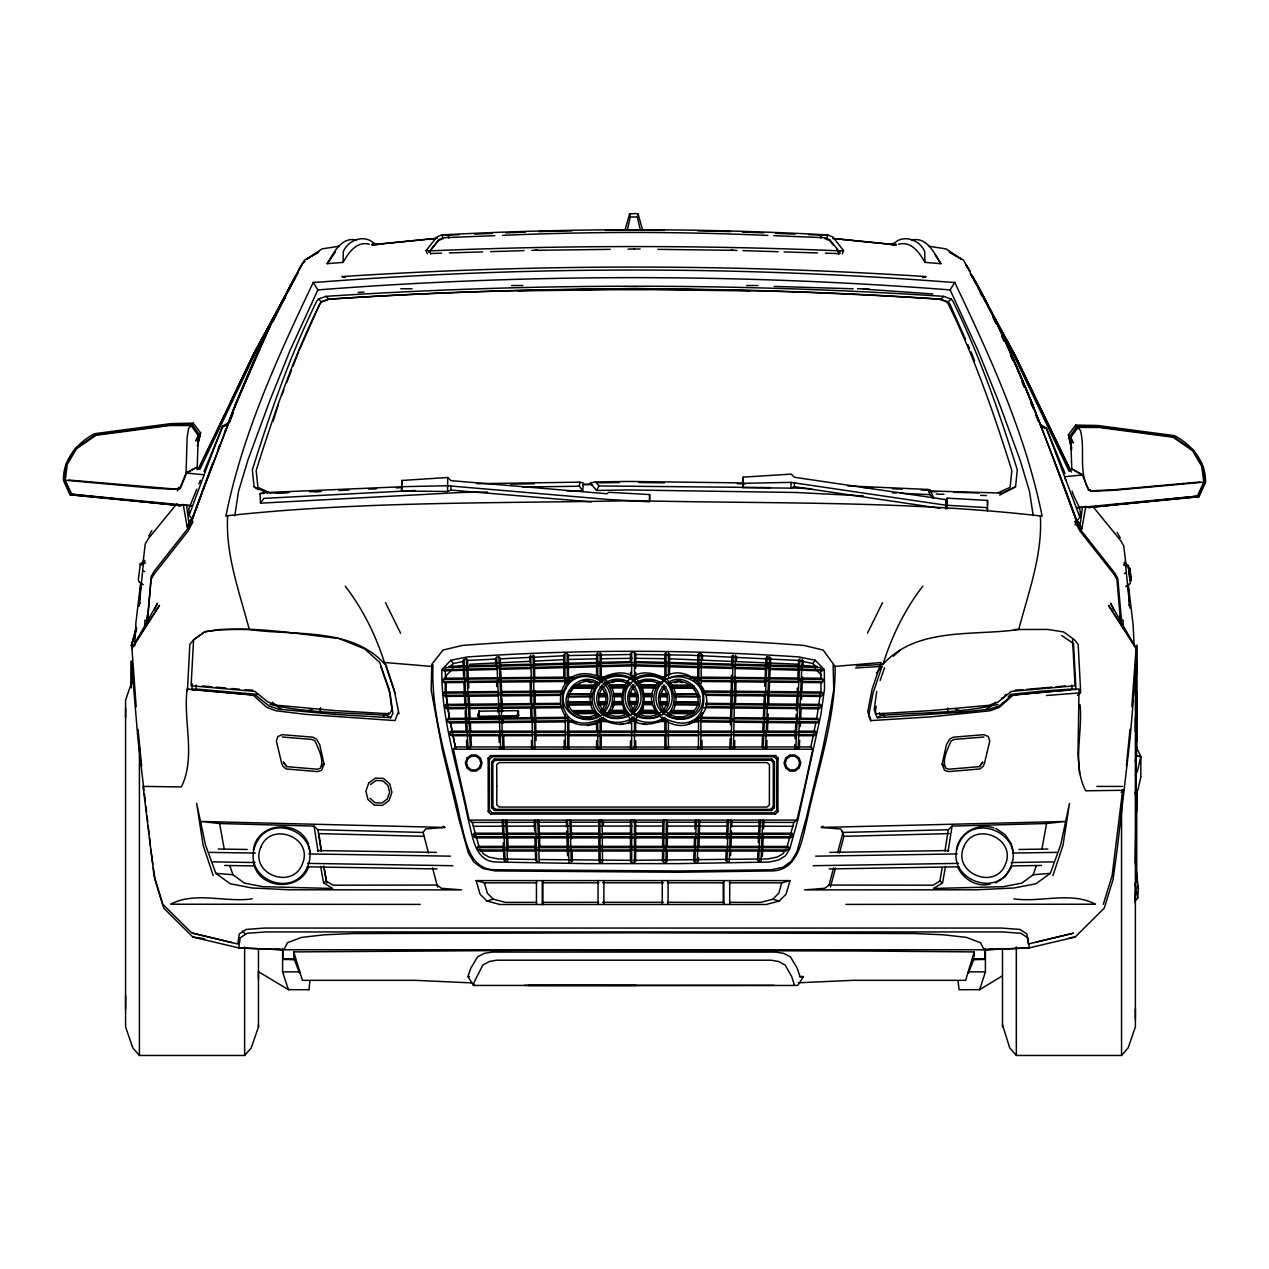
<?xml version="1.0" encoding="UTF-8"?>
<svg xmlns="http://www.w3.org/2000/svg" width="1269" height="1269" viewBox="0 0 1269 1269"><rect width="100%" height="100%" fill="white"/><g stroke="black" fill="none" stroke-linecap="round" stroke-linejoin="round"><path stroke-width="1.5" d="M125.583 1009.045L125.583 995.626M125.583 717.889L125.583 708.102M258.464 979.097L258.464 948.689M542.275 904.48L542.275 880.559M542.91 904.734L542.91 880.797M596.604 748.266L596.604 740.699M596.604 731.245L596.604 721.791M596.604 674.791L596.604 653.821M597.778 749.392L597.778 722.093M597.778 676.472L597.778 652.71M598.048 904.464L598.048 880.512M600.11 749.392L600.11 720.126M600.11 678.407L600.11 652.678M601.268 748.25L601.268 735.005M601.268 731.23L601.268 719.888M601.268 676.631L601.268 653.741M634.5 850.452L634.5 862.682L631.661 862.682L630.487 861.508L630.487 848.707M634.5 848.707L634.5 819.837M634.5 749.329L634.5 718.016M634.516 677.805L634.516 652.266L633.072 652.25L631.645 652.266L631.645 677.805M635.658 861.508L635.658 848.707M635.658 846.724L635.658 821.027M635.674 748.202L635.674 740.604M635.674 731.134L635.674 719.745M635.674 676.076L635.674 672.284M635.674 668.509L635.674 653.376M729.707 904.48L729.707 880.559M947.626 712.115L947.626 708.165M985.156 956.414L985.156 948.879M958.047 980.763L959.126 989.709L979.636 989.677L985.41 971.895L985.41 948.466M1135.39 700.123L1135.39 1026.891L1128.157 1047.877L1121.558 1055.459L1016.326 1055.459L1009.727 1047.877L1002.494 1024.86M1002.494 948.53L1002.494 1026.891M1135.39 1018.864L1135.39 1009.045M1135.39 731.277L1135.39 717.889M1136.723 811.494L1136.723 789.905M1136.723 741.366L1136.723 691.875M1136.691 673.379L1136.691 661.006L1136.723 661.942M488.248 811.652L488.153 758.085L490.58 755.563L775.565 755.563L778.008 758.085L777.913 811.652L775.454 814.048L490.691 814.048L488.248 811.652L489.406 810.13L489.453 786.352L489.326 759.576L488.153 758.085M491.737 807.687L491.658 761.797L494.402 759.052L771.742 759.052L774.502 761.797L774.407 807.687L771.647 810.51L494.513 810.51L491.737 807.687L492.911 806.814L492.832 762.574L495.227 760.21L770.918 760.21L773.329 762.574L773.249 806.814L770.854 809.336L495.307 809.336L492.911 806.814M1136.501 790.492L1135.232 861.619M1136.58 754.833L1135.152 665.194M1140.752 776.818L1140.91 756.673L1136.167 746.648M697.664 681.405L697.823 654.471M698.41 749.408L698.616 716.541M698.807 683.372L698.997 653.44L701.313 653.551L701.138 683.468M700.948 714.653L700.742 749.408L701.916 748.266L701.963 740.366M702.09 718.666L702.122 712.75M702.439 660.451L702.471 654.693M778.008 758.085L776.834 759.576L776.707 786.352L776.739 810.13L777.913 811.652M835.097 666.384C835.668 718.698 817.839 769.093 807.036 819.806C802.056 839.888 798.28 871.248 771.029 870.931L678.376 872.263L495.116 870.931L482.95 868.535L473.908 862.27L468.34 852.958L459.108 819.806L442.278 749.408L431.19 690.13L431.809 664.322L443.024 650.061L462.233 645.445C575.967 636.546 690.177 636.546 803.927 645.445L823.137 650.061L835.097 666.384L881.083 662.513L872.073 689.337L867.742 711.798L871.137 720.586L930.923 716.858L990.153 710.783L999.464 707.293L1013.249 694.92L1079.015 689.004L1077.984 754.103L1079.586 773.614M662.513 861.477L662.592 850.516M662.608 846.709L662.783 821.027M663.75 850.436L663.671 862.65L666.003 862.65L666.098 850.436M663.766 848.691L663.973 819.837M666.098 848.691L666.304 819.837L667.462 821.027L667.288 846.724M667.177 861.477L667.256 850.531M478.048 716.208L479.032 711.179L517.784 710.64L518.672 715.637L517.625 716.858L478.921 717.397L478.048 716.208L479.032 711.179M478.445 715.367L479.301 711.29L478.921 717.397L478.445 715.367L479.254 716.335L518.672 715.637L517.784 710.64L517.625 716.858M974.195 956.683L974.243 951.909L854.291 950.957L527.46 950.418L293.773 951.909L293.837 958.269L299.547 972.974M441.882 669.556C440.977 720.348 458.442 769.363 467.991 818.822C472.798 835.303 474.067 862.19 497.131 862.048L586.643 863.618L679.502 863.618L769.014 862.048L778.722 859.97L785.352 855.893L789.715 849.088L798.153 818.822L821.011 713.892L824.549 688.591L824.279 669.556L815.253 660.245L798.899 656.945C688.464 649.411 577.696 649.411 467.262 656.945L450.907 660.245L441.882 669.556L445.419 671.618L445.308 678.82M464.295 682.436L444.102 682.643L442.992 679.343L573.858 678.138M445.26 682.421L445.149 689.638L449.432 718.508L446.355 695.428M446.101 691.7L446.244 682.69M446.291 679.089L446.339 675.489L452.906 668.731M356.605 240.127C341.361 236.193 333.604 253.181 327.18 263.666L343.122 262.382L343.296 251.674C348.15 239.603 365.202 233.718 374.529 243.997M591.195 501.889L450.939 490.088L447.56 491.5L401.654 491.008L401.765 480.475L447.719 477.493L451.05 480.65L607.105 493.768L608.597 492.277L649.633 494.561L649.633 499.621M447.719 477.493L447.56 491.5M649.633 494.561L649.49 501.778L608.454 499.494L447.56 485.741L401.654 486.677L401.654 491.008M939.837 508.219L794.394 486.725L790.999 488.137L743.095 487.645L743.206 477.112L791.158 474.13L794.505 477.287L945.754 499.637L947.245 498.146L987.536 500.43L987.536 505.49M945.754 499.637L945.659 509.075M947.245 498.146L947.102 508.742M987.536 500.43L987.441 510.899L987.393 507.648L945.659 505.189L790.999 482.379L743.095 483.315L743.095 487.645M1082.52 506.918L1080.125 525.001L1076.524 521.099C1086.518 513.136 1073.923 500.034 1072.21 491.071M729.913 748.234L730.135 738.495M730.421 724.869L731.483 675.282M731.69 665.702L731.896 656.121L733.085 655.09L731.055 749.376M735.401 655.201L733.387 749.376M735.528 703.898L736.02 681.247M736.464 660.181L736.543 656.343M734.577 748.234L734.751 740.477M433.03 664.893C430.54 717.255 449.781 767.697 459.965 818.505C465.279 838.079 468.198 869.598 495.005 869.773L679.613 870.978L771.14 869.773L782.878 867.346L791.475 861.016L796.964 851.673L806.196 818.505L822.709 748.884L829.355 715.748L833.781 689.416L833.114 664.893M1136.374 713.908L1136.691 702.867M275.024 948.657L282.844 949.767L282.844 959.491L294.694 959.491M694.111 850.452L693.746 861.239L694.873 862.397L696.332 819.853L695.126 821.027L694.857 828.927M694.238 846.677L694.508 838.793M698.664 819.853L697.204 862.365L698.41 861.159L698.521 857.606M698.902 846.756L699.774 821.027M1120.448 617.606L1120.289 621.889L1122.208 620.255M197.123 469.72L198.329 435.521L190.984 425.496L169.887 425.543L95.968 435.299L76.489 448.766L67.305 464.327L65.195 480.205L71.73 494.212L191.524 505.823M725.805 860.747L726.169 850.373M726.566 838.793L727.185 821.059L728.39 819.885L726.931 861.905L729.263 861.873L730.722 819.885M730.643 855.56L730.817 850.436M730.96 846.756L731.499 830.941M731.642 826.991L731.848 821.059M1135.12 898.611L1136.104 871.168L1136.104 661.403M146.95 619.224L147.077 615.703L147.997 615.703L148.203 620.969M1119.877 619.224L1120.004 615.703L1120.939 615.703M1077.92 523.827L1080.125 525.001L1076.556 520.1M757.942 850.579L757.545 860.271L760.988 861.381L761.448 850.5M758.275 842.727L759.179 821.075M758.656 861.429L759.116 850.5M759.195 848.691L760.401 819.901M761.527 848.691L762.732 819.901M762.368 856.369L762.685 848.739M762.764 846.756L763.272 834.907M763.51 828.99L763.843 821.091M762.098 746.299L762.606 734.783M762.764 730.96L763.113 723.282M763.367 717.54L764.398 694.191M764.731 686.386L766 657.77L767.206 656.739L770.648 658.008L769.728 679.01M763.129 749.344L767.206 656.739M769.537 656.866L765.461 749.344L766.682 748.202L767.015 740.573M767.428 731.039L768.189 713.892M768.617 704.152L769.553 682.833M798.836 681.263L795.79 749.281M1135.263 900.831L1137.706 898.151L1138.404 889.014L1135.247 861.651M794.68 748.139L794.838 744.38M795.092 738.764L795.853 721.871M796.028 718.111L796.186 714.352M796.361 710.592L797.027 695.539M797.202 691.779L797.36 688.02M797.741 679.708L798.645 659.531M798.899 679.803L799.851 658.659M801.865 682.436L822.058 682.643L823.169 679.343L800.089 679.137L799.993 681.326L799.454 679.137L690.368 678.122M798.106 749.265L802.151 659.134M799.311 748.123L799.676 740.239M800.295 726.439L800.469 722.505M800.644 718.555L801.072 708.99M801.5 699.631L801.659 695.872M801.834 692.128L802.516 676.916M803.007 665.955L803.261 660.467M1136.437 718.238L1136.691 645.191L1136.723 749.186M134.736 645.953L135.894 622.873L140.7 582.439M187.431 690.622L189.827 644.446L193.586 639.719L204.404 631.93L220.314 629.424L249.279 629.519C294.535 636.134 351.339 626.648 385.015 664.385C376.29 636.245 363.188 609.548 345.216 586.151M380.684 666.304L390.122 693.445L392.882 713.479L390.646 717.715L336.015 714.463L278.292 709.181L269.028 706.008L255.815 695.285L192.016 689.622L192.333 683.88M192.016 689.622L195.965 689.004L196.14 685.07M227.659 515.706L225.882 516.15L226.056 515.293C242.538 433.744 277.625 357.112 313.284 282.384L318.17 282.21C528.19 265.967 739.827 265.967 949.831 282.21L954.732 282.384C990.375 357.112 1025.463 433.744 1041.96 515.293L1042.119 516.15C906.843 500.43 769.95 503.936 634.008 500.636C498.59 503.523 362.49 501.049 227.659 515.706C225.311 554.712 239.571 592.337 249.279 629.519M1135.12 902.592L1135.406 898.833M1131.821 706.785L1136.136 647.729L1108.456 605.329L1136.136 648.665L1110.534 603.267L1113.674 609.977M1136.104 667.32L1130.092 738.526L1117.196 849.247L1113.056 879.528L1104.268 908.128L1075.129 937.045L1029.286 947.895L985.156 949.767L985.156 959.491L973.323 959.491M147.505 618.875L151.185 576.443L154.326 571.034L188.24 528.031L192.269 520.242L190.334 520.274L188.875 523.066L186.48 504.983M147.918 616.036L151.106 579.394L154.231 573.985L188.145 530.981L192.999 521.559M1129.997 729.358L1126.364 766.222M140.986 582.645L139.13 606.09L143.746 559.835L143.286 563.42M999.671 495.1L1015.533 486.852L1017.31 469.847C999.242 412.33 979.541 355.257 952.86 301.039L951.195 299.056L943.724 296.359C738.146 282.86 531.505 282.86 325.927 296.359L318.456 299.056L316.79 301.039C290.109 355.257 270.408 412.33 252.341 469.847L254.117 486.852L258.337 489.66M145.126 561.025L140.32 563.674L138.369 579.743L138.908 581.71L143.238 584.676M566.815 490.865L582.661 490.627L583.502 483.077L579.806 482.157L476.954 483.695M582.661 490.627L579.346 486.217L579.806 482.157M142.969 563.182L145.253 543.925L148.441 538.5L176.835 503.761M308.89 989.741L309.969 980.763M1122.668 789.984L1112.12 875.658L1103.332 904.274M876.72 691.399L874.198 709.609L876.435 713.844L931.065 710.592L988.789 705.31L998.053 702.138L1011.266 691.415L1075.065 685.768L1072.559 639.719M876.133 706.198L875.134 713.479L877.371 717.715L960.363 712.306L989.709 709.181L998.989 706.008L1012.202 695.285L1053.254 691.288M800.802 704.216L820.107 704.39L821.122 705.501L820.821 707.721L705.707 706.643M231.878 942.55L192.65 933.175L237.795 944.025L239.302 933.889L246.202 929.431L264.618 928.067L1001.542 928.067L1019.943 929.431L1026.843 933.889L1028.35 944.025L1073.495 933.175L1036.139 942.106M234.797 515.753L238.54 491.293L247.899 460.124L269.726 400.83L289.982 350.625L317.869 289.919L313.284 282.384M944.977 851.071L948.26 829.736L952.067 826.087L1046.576 823.518L1065.659 821.455L821.36 827.436L822.867 826.23M948.102 851.42L952.067 826.087M1140.831 776.993L1137.881 790.016L1135.343 794.87L1135.168 791.856M1085.82 506.22L1081.87 528.729L1080.76 529.966L1114.674 572.969L1117.815 578.378L1121.495 620.811M1052.953 875.562L1063.01 845.265L1069.497 803.388L1060.694 844.884L1050.335 873.326L1035.885 883.779L1014.042 887.983L976.543 889.791L804.641 889.902L824.802 888.268L829.022 885.064L933.175 885.191L939.901 881.051L942.153 868.044M467.944 976.638L470.783 968.184L477.604 956.842L484.425 953.32L492.166 952.083L775.835 952.099L783.576 953.352L790.413 956.858L797.218 968.215L800.057 976.67L803.436 976.622L797.852 985.363L794.505 985.458L473.496 985.442L467.944 976.638L469.371 976.591M1050.335 873.326L1033.172 874.753L1021.799 883.097L1003.319 886.682L933.445 888.474L942.55 882.97L945.532 866.441M286.794 766.635L283.447 762.225L286.794 766.635L317.187 769.204L320.264 768.348C324.626 760.099 318.424 748.916 315.045 741.048L312.142 739.462L282.257 737.003M1041.865 849.294L1046.576 823.518M1135.263 761.321L1136.247 756.07L1140.815 756.546L1137.468 771.155L1135.311 775.438M197.25 441.041L198.329 435.521L195.505 440.946M253.419 849.992C256.639 822.312 299.151 818.267 308.573 844.345M956.461 849.992C958.523 833.146 978.177 822.011 993.928 828.007M197.409 446.26L200.581 432.824L193.253 423.164L171.188 423.576L94.493 433.697C77.108 442.992 62.942 459.664 63.45 480.269L69.954 494.751L180.499 505.633L71.73 494.212M786.812 847.787L793.871 822.423L796.916 820.091L804.784 786.383L812.779 749.202L810.875 746.933L815.935 722.299M816.713 718.508L820.995 689.638L820.9 682.421M799.629 731.15L815.301 731.15L816.253 732.292L815.777 734.592L450.368 734.592L449.908 732.292L450.86 731.15L531.679 731.15M518.053 711.719L517.197 715.811L518.704 711.782L517.244 710.751M979.351 766.635L982.698 762.225L979.351 766.635L948.958 769.204L945.881 768.348C941.519 760.099 947.737 748.916 951.1 741.048L954.018 739.462L983.887 737.003M627.362 229.863L630.312 216.967L629.583 213.938L635.674 213.541L638.085 213.938L642.606 230.165M197.488 445.942L200.581 432.824M640.242 229.863L637.355 216.967L638.085 213.938M466.706 679.137L466.167 681.326L466.072 679.137M837.588 852.911L843.013 832.448L840.538 828.974L821.36 827.436M839.507 853.069L843.948 836.319L841.966 831.369M829.022 885.064L833.59 867.933M830.449 887.031L835.525 867.996M136.37 627.267L131.294 646.143L136.481 629.376M1130.631 581.662L1130.092 583.629L1125.762 586.595M1128.014 584.581L1129.87 608.01L1125.254 561.77L1125.714 565.355M762.732 837.889L790.761 837.889L792.951 834.367L473.21 834.367L475.383 837.889L535.312 837.873M625.014 230.165L629.583 213.938M820.726 238.096L821.725 234.591L827.721 234.892L832.797 237.002L843.536 250.548L842.41 253.816M856.258 665.86L883.002 664.385C916.678 626.648 973.466 636.134 1018.737 629.519C1028.429 592.337 1042.69 554.712 1040.358 515.706M790.032 880.607L476.129 880.607L480.079 894.185L486.947 901.053L500.002 904.496L766.159 904.496L779.198 901.053L786.066 894.185L790.032 880.607L781.783 882.859L778.785 893.202L772.837 899.198L760.702 902.37L729.548 902.354M826.69 238.398L827.721 234.892M974.243 951.909L965.614 980.334L852.657 980.334L798.122 982.809M177.406 490.992L178.58 487.217M131.326 645.191L136.655 628.203M273.089 421.356L278.355 404.51M883.002 664.385C891.726 636.245 904.813 609.548 922.785 586.151M855.623 667.97L882.018 666.384L873.009 693.207L868.678 715.668L870.708 720.951M838.825 254.117L839.919 250.85L843.536 250.548M132.801 679.232L125.583 700.123L125.583 1026.891L132.801 1047.877L139.416 1055.459L244.631 1055.459L251.246 1047.877L258.464 1026.891L258.464 971.166M880.115 680.533L884.509 667.875M1033.172 874.753L1036.376 865.68M191.27 521.559L236.478 401.797L258.019 351.941M191.048 521.559L212.605 463.296M191.08 521.892L188.875 523.066L192.476 519.164L189.097 515.341L208.275 463.597L222.725 426.13L228.928 422.418M202.374 491.849L192.476 519.164L190.334 520.274M597.953 713.448A19.083 17.766 -9.9 0 1 574.92 713.273C555.441 698.854 581.503 670.651 598.968 685.292M203.024 490.024L236.177 403.59L257.163 354.21L277.356 310.683L300.721 266.236L304.417 260.208L318.805 251.96L306.638 259.177L322.009 248.898L338.918 246.249M612.99 706.992L614.275 703.597M229.578 422.529L233.084 413.408M218.157 448.893L219.553 445.276M224.423 432.681L225.803 429.081M227.897 423.672C247.55 373.308 269.393 323.674 295.344 276.214M281.75 395.373L283.859 389.916M286.651 382.651L291.569 369.945M292.965 366.313L298.58 351.783M398.403 711.798L395.024 720.586L305.781 714.368L276.007 710.783L266.68 707.293L252.912 694.92L187.146 689.004C182.958 721.157 196.187 756.863 181.356 786.923L143.032 786.415L154.041 875.658L162.813 904.274L191.952 933.175M968.469 972.974L974.18 958.269M642.257 710.259L643.589 706.881M68.827 480.047L178.437 489.358L180.436 488.311L186.606 473.051L196.6 467.373L186.067 472.988L180.103 487.724L178.437 489.358L155.516 488.391L65.02 480.205M196.79 489.152L188.859 508.806L189.097 515.341M198.947 483.87L200.375 480.38M203.976 471.64L222.725 426.13M1129.854 568.338L1128.442 568.433L1130.06 570.067L1128.871 571.954L1130.568 574.27L1129.473 576.935L1131.076 578.474L1129.902 580.456L1131.282 580.219L1129.854 568.338L1128.379 567.941L1129.902 568.782L1128.617 569.844L1130.298 572.002L1129.172 574.445L1130.853 576.554L1129.727 579.045L1131.234 579.759L1129.949 580.948L1131.282 580.219M233.004 410.696L272.343 320.787L297.85 272.803L254.006 353.432L199.011 468.721M299.357 350.006L319.883 303.846L321.469 301.832L328.861 299.167C532.488 285.493 737.162 285.493 940.789 299.167L948.133 301.863L949.767 303.846L965.55 339.346M1071.797 469.752L1070.671 437.44L1078.015 427.431L1099.113 427.479L1173.032 437.234L1192.511 450.701L1201.695 466.262L1203.805 482.125L1197.27 496.131L1088.501 507.568L1199.046 496.687L1205.55 482.204C1206.058 461.599 1191.892 444.927 1174.507 435.632L1097.812 425.512L1075.747 425.083L1068.419 434.759L1071.639 449.892M154.342 609.977L157.467 603.267L131.881 648.665L159.561 605.329L131.881 647.729L136.195 706.785M1198.222 496.845L1205.138 482.268L1202.838 466.262L1193.415 450.352L1173.46 436.599L1098.272 426.685L1076.746 426.701L1069.37 436.933L1071.591 448.195M199.915 469.292L255.323 353.163L284.986 297.628M230.847 401.416L253.895 353.353L294.947 278.546M273.025 321.739L279.703 307.859M198.043 469.467L254.228 353.115L274.421 315.394M203.23 461.186L204.943 457.649M383.555 716.604L385.11 713.4M867.457 633.183L882.51 602.664M153.406 868.17L154.961 879.528L163.749 908.128L192.888 937.045L238.731 947.895L283.955 949.767L287.476 942.724L301.546 937.41L324.388 934.793L353.401 933.54L634.008 932.81L914.616 933.54L943.628 934.793L966.47 937.41L980.54 942.724L984.046 949.767L1029.286 947.895L1027.779 937.759L1020.879 933.302L1002.462 931.938L265.538 931.938L247.138 933.302L240.238 937.759L238.731 947.895L282.844 949.767M276.15 312.666L301.61 265.205M280.576 306.178L284.922 297.771M190.572 520.242L187.13 526.794L188.24 528.031L187.13 526.794L183.18 504.285M743.491 482.934L628.996 481.443L595.494 481.919L590.18 482.981L596.573 490.421L598.952 485.948L770.426 487.597M270.107 704.422C308.113 713.622 348.245 712.353 387.204 715.43L388.631 712.766M1203.98 482.141L1113.484 490.326L1090.563 491.293L1088.897 489.66C1077.952 471.576 1085.598 450.051 1080.427 430.445L1078.015 427.431M1005.714 694.413L1004.001 697.395L1001.336 698.188M275.341 313.681L286.033 295.28M635.023 654.471L689.781 655.169L797.44 660.388L812.874 663.513L815.253 660.245M148.711 536.026L151.883 530.569M299.119 269.298L302.768 263.27L305.179 261.573M1033.22 515.753L1029.476 491.293L1020.117 460.124L998.291 400.83L978.034 350.625L950.148 289.919L954.732 282.384M70.778 494.91L63.862 480.332L66.162 464.327L75.585 448.417L95.54 434.68L170.728 424.75L192.254 424.766L193.253 423.164M327.18 263.666L335.365 252.055M343.122 262.382C348.436 252.848 356.716 240.666 369.39 244.267M785.828 849.294L782.894 853.783L777.231 857.051L767.999 858.923L633.072 860.334M308.573 866.933C299.151 893.011 256.639 888.982 253.419 861.286M1011.615 866.933L1005.27 876.514L995.784 882.907M494.513 810.51L495.307 809.336M487.645 492.055L461.9 492.435L260.494 503.174L263.841 498.384L414.915 490.484M770.918 760.21L771.742 759.052M428.51 853.069L423.132 832.448L425.623 828.974L444.784 827.436L443.278 826.23M427.241 253.816L426.114 250.548L436.853 237.002L441.929 234.892L447.925 234.591C572.43 228.119 697.22 228.119 821.725 234.591M429.176 251.643L438.693 239.793L443.706 237.7L494.783 235.669M428.922 252.388L438.439 240.539L443.452 238.445M190.984 425.496L188.573 428.51L187.13 437.266L186.067 472.988L204.246 474.796M998.37 492.721L1010.092 487.344L1011.837 470.561C993.992 413.742 974.529 357.35 948.181 303.799L946.531 301.832L939.155 299.167C736.068 285.842 531.949 285.842 328.861 299.167L321.517 301.863L319.883 303.846C293.425 357.35 274.025 413.757 256.164 470.561L257.924 487.344L269.631 492.721M572.145 720.697L447.751 721.871L447.291 719.586L448.243 718.428L467.896 718.238M468.42 679.708L467.515 659.531L466.31 658.659L462.899 660.467L463.153 665.955M479.349 847.787L472.274 822.423L469.229 820.091L453.382 749.202L455.285 746.933L631.105 747.06M603.283 680.39C548.382 653.678 548.985 746.87 603.6 717.191M570.416 691.478L572.493 689.035M876.419 672.951L882.018 666.384M600.285 711.274L603.425 707.658A18.734 17.607 -6.4 0 0 603.283 689.924L600.047 686.45M597.096 681.865C587.658 690.653 587.721 707.467 597.445 716.002M601.696 712.543C609.707 705.612 609.739 691.827 601.443 685.117M605.868 714.59C615.164 705.945 614.355 689.527 604.441 681.643M599.729 681.754C589.514 690.336 589.562 707.642 600.047 715.986M602.791 685.086C594.733 692.002 594.764 705.786 603.029 712.512M607.328 715.795C617.368 706.484 616.496 688.781 605.821 680.295M604.203 686.37C596.906 692.62 596.938 705.088 604.409 711.179M630.899 710.894L634.072 707.356A18.734 17.607 0.5 0 0 634.088 689.606L630.883 686.069M632.295 712.195C640.433 705.374 640.464 691.573 632.279 684.768M635.293 715.605C645.651 707.134 645.699 689.828 635.325 681.358M629.678 682.643C620.192 691.177 621.112 707.61 630.852 715.605M633.865 684.768C625.03 692.097 626.109 706.674 635.023 713.511A21.081 19.638 3.1 0 0 660.499 714.796M635.261 686.069L632.057 689.606A18.734 17.607 -0.5 0 0 632.073 707.356L635.246 710.894M465.422 708.641L446.656 708.816L445.022 705.501L446.038 704.39L531.045 703.613M661.736 711.179C669.207 705.088 669.239 692.62 661.942 686.37M663.116 712.512C671.38 705.786 671.412 692.002 663.354 685.086M659.071 681.643C635.341 704.073 673.173 739.367 696.681 719.745C725.17 698.743 687.1 657.469 661.593 678.931M661.704 681.643C651.79 689.527 650.965 705.945 660.277 714.59M667.24 714.748C676.837 706.31 676.028 689.876 666.415 681.754M668.7 716.002C679.042 706.928 678.169 689.226 667.811 680.454M664.702 685.117C656.406 691.827 656.438 705.612 664.448 712.543M666.098 686.45L662.862 689.924A18.734 17.607 6.4 0 0 662.719 707.658L665.844 711.274M700.314 716.271L702.82 713.638M1008.109 696.998L1010.616 694.365L1041.024 691.208L1072.099 689.004L1075.985 689.622L1073.495 643.589L1061.741 635.499M489.326 759.576L492.086 756.721L774.058 756.721L775.565 755.563M824.279 669.556L820.742 671.618L820.837 678.82M450.669 666.209L453.287 663.513L462.931 661.561M1077.397 695.396L1080.665 692.541L1078.19 644.446L1074.415 639.719L1063.596 631.93L1047.686 629.424L1018.737 629.519M893.487 243.997C902.814 233.718 919.851 239.603 924.72 251.674L924.895 262.382L940.837 263.666C934.412 253.181 926.64 236.193 911.412 240.127M490.691 814.048L492.213 812.874L773.931 812.874L776.739 810.13M940.789 299.167L943.724 296.359M479.301 711.29L478.476 712.274M948.133 301.863L951.195 299.056M893.328 656.232L900.26 650.014M995.673 702.249L989.899 707.134A37.705 37.705 0 0 1 986.552 708.879M1091.166 490.786L1088.897 489.66L1091.166 490.786L1113.421 489.802L1200.173 481.982M321.565 766.206L324.039 764.224L319.804 744.966L316.6 739.224L312.888 737.21L282.194 734.656L277.832 736.575L276.372 740.985L281.639 763.208L282.924 766.286L286.128 768.935L317.329 771.584L321.549 770.41L324.039 764.224L321.882 764.493M1121.177 792.395L1124.048 790.27L1085.725 790.793C1071.893 764.493 1082.965 733.022 1079.998 704.644M370.5 784.528L376.036 780.483L382.667 780.752L387.854 785.241L389.631 792.205L387.299 798.994L381.763 803.039L375.132 802.769L369.945 798.296M213.208 875.562L203.151 845.265L196.663 803.388L205.467 844.884L215.825 873.326L232.988 874.753L244.346 883.097L262.842 886.682L332.716 888.474L323.595 882.97L326.244 881.051L323.674 866.188M138.638 604.33L140.288 603.172M773.329 762.574L774.502 761.797M877.371 717.715L880.813 715.43C919.771 712.353 959.903 713.622 997.91 704.422M979.636 989.677L1002.462 975.813M1074.986 524.874L1077.762 523.209L1066.404 492.261L1031.523 401.797L1009.981 351.941M577.411 684.927L580.25 683.277M604.885 718.587C546.019 750.55 545.4 650.125 604.552 678.931M599.555 679.042C658.405 647.761 659.357 748.155 599.951 718.698M600.871 680.438C610.5 673.078 624.38 672.871 634.167 680.089M603.949 683.753C611.817 677.757 623.127 677.598 631.105 683.468M605.25 685.165C612.372 679.74 622.603 679.597 629.821 684.895M634.151 716.89C624.57 724.012 610.944 724.218 601.205 717.239M627.14 723.314L632.121 720.602M633.532 679.248C643.002 672.618 656.184 673.601 665.273 680.438M635.039 683.468C643.018 677.598 654.328 677.757 662.196 683.753M636.324 684.895C643.034 680.073 652.631 679.486 659.452 684.372M664.94 717.239C655.201 724.218 641.575 724.012 631.994 716.89M666.193 718.698C606.788 748.155 607.74 647.761 666.59 679.042M1129.902 580.456L1131.234 579.759M662.862 680.39C717.762 653.678 717.159 746.87 662.545 717.191M667.494 683.023C686.941 668.62 713.305 699.695 692.477 714.748A21.081 19.606 9.6 0 1 667.018 714.955M668.62 684.562C686.212 671.555 710.069 699.631 691.224 713.273A19.083 17.766 9.6 0 1 666.891 712.48M688.226 724.377L694.889 721.062M177.834 488.851L180.436 488.311M145.602 562.881L140.716 565.165L140.32 563.674M1015.533 486.852L1001.971 493.07L929.225 490.929M222.218 427.161L226.405 425.353M1129.727 579.045L1131.076 578.474M1076.953 521.559L1075.62 522.114L1077.762 523.209L1075.826 523.193L1075.017 521.559L1076.746 521.559L1077.54 523.193L1075.017 521.559M1124.286 573.509L1125.73 573.065M486.947 901.053L493.324 899.198L505.443 902.37L536.597 902.354M1130.853 576.554L1129.473 576.935L1128.871 571.954L1130.298 572.002M260.494 503.174L260.082 493.593L263.571 492.658L402.574 486.725M922.626 277.483L926.164 276.594C731.785 263.904 536.232 263.904 341.853 276.594L345.374 277.483M456.142 666.986L463.867 665.432M990.185 884.033C976.956 887.745 963.06 878.989 957.572 866.933M587.341 725.598L596.716 723.758M258.813 971.895L288.38 989.677L308.875 989.709M611.024 682.468L614.291 681.897M619.621 724.615L623.38 723.964M985.156 949.767L992.977 948.657M1069.259 937.87L1075.129 937.045M674.505 682.643L677.773 682.199M1197.27 496.131L1077.476 507.759M1129.172 574.445L1130.568 574.27M898.626 244.267C911.285 240.666 919.581 252.848 924.895 262.382M890.394 243.838L895.628 243.267M377.686 244.584L371.865 244.822L437.155 238.223M371.865 244.822L436.663 238.35M1095.163 506.521L1102.999 505.776M1106.917 505.411L1116.72 504.475M1120.638 504.11L1199.046 496.687M1022.862 689.67L1015.248 690.146M1026.748 689.337L1052.001 687.148M1055.887 686.799L1065.595 685.958M836.874 253.467L840.443 253.165M1013.788 629.646L1017.611 629.345M1046.481 695.491L1079.935 692.874M317.869 289.919C528.11 273.549 739.906 273.549 950.148 289.919M1089.421 506.712L1077.159 507.584M1057.045 691.002L1070.306 690.05M358.175 292.457L363.981 292.044M474.955 985.347L473.496 985.442L474.003 982.507L482.823 965.074L489.422 961.458L496.909 960.189L771.092 960.205L778.579 961.474L785.178 965.106L791.777 976.765L794.505 985.458M500.573 667.32L500.16 657.77L496.623 656.866L500.7 749.344L499.478 748.202M468.721 660.388L496.116 659.055M500.034 658.865L564.626 655.74M568.544 655.55L631.121 654.471M469.641 664.258L530.331 661.308M534.249 661.117L563.61 659.69M567.513 659.499L596.858 658.785M339.109 490.516L348.975 490.056M368.708 489.152L376.607 488.787M396.356 487.883L402.273 487.613M459.092 234.702L443.96 235.273L447.386 235.304M474.669 234.099L492.198 233.417M505.823 232.893L525.303 232.132M538.928 231.608L572.145 230.799M502.635 235.352C590.973 231.481 679.518 231.529 767.856 235.431M260.082 493.593L264.031 493.435M275.896 492.991L287.746 492.546M309.477 491.722L321.327 491.277M843.013 832.448L948.26 829.736M843.948 836.319L949.196 833.59M426.114 250.548L429.731 250.85C566.402 245.139 703.248 245.139 839.919 250.85M431.65 253.467L441.469 253.165M449.321 252.928L482.712 251.881M490.564 251.643L523.954 250.612M531.806 250.358L537.691 250.183M630.312 216.967L637.355 216.967M269.631 493.007L289.284 492.451M314.839 491.706L320.74 491.547M449.02 666.32L496.274 665.083M500.081 664.988L530.252 664.195M534.011 664.099L631.185 661.577M444.673 670.809L496.369 669.445M597.033 666.796L534.059 668.462M500.176 669.35L530.299 668.557M600.856 666.685L631.185 665.924M620.224 289.332L749.963 290.871M576.316 289.697L634.833 288.364L693.334 289.697M829.149 868.932L958.904 866.806M1041.532 865.458L1012.456 865.934M605.44 230.323L664.21 230.323M518.053 290.871L647.777 289.332M510.693 484.123L534.312 483.79M597.937 482.854L619.288 482.553M522.749 487.042L579.346 486.217M596.573 490.421L628.98 489.945L796.313 492.499L863.38 495.893M1047.893 849.024L1018.944 849.469M829.752 852.403L948.752 850.547M815.713 856.163L957.27 853.926M1012.71 853.054L1056.633 852.371M813.223 865.712L958.523 863.38M1011.139 862.539L1053.159 861.873M534.979 250.326L610.246 249.358M628.06 249.136L634.262 248.914M583.55 484.235L591.433 484.123M582.725 484.774L592.591 484.647M600.776 658.738L632.057 658.325M442.96 681.548L570.019 680.358M468.055 682.405L498.828 682.103M570.003 681.437L500.811 682.087M583.502 681.31L589.292 681.263M466.738 696.253L497.511 695.967M568.226 704.374L591.211 704.152M469.213 708.594L562.389 707.721M449.178 722.997L466.072 722.838M467.944 722.822L531.394 722.22M533.313 722.204L564.451 721.918M568.306 721.871L575.967 721.807M466.738 678.043L532.441 677.44M534.312 677.424L564.293 677.138M568.1 677.107L573.889 677.059M598.936 676.821L606.534 676.758M444.166 678.233L464.28 678.058M598.936 677.916L602.727 677.868M612.213 681.041L623.602 680.945M444.309 692.033L464.851 691.843M466.722 691.827L497.464 691.557M501.35 691.526L562.31 690.955M562.294 692.065L443.293 693.144L443.611 695.364L562.31 694.254M444.927 696.459L464.755 696.269M501.398 695.92L560.311 695.38M532.996 703.597L560.438 703.343M445.022 705.501L560.422 704.438M445.34 707.721L562.405 706.627M469.816 718.222L498.622 717.968M500.541 717.953L533.281 717.635M535.232 717.619L564.451 717.35M581.71 717.191L591.291 717.096M447.291 719.586L566.386 718.476M583.629 718.317L587.452 718.286M598.936 720.443L606.519 720.38M598.936 721.585L606.534 721.522M629.281 721.315L636.864 721.315M573.826 685.165L595.018 685.022M610.262 684.927L625.474 684.832M573.81 685.942L595.018 685.799M610.262 685.704L625.474 685.609M571.891 687.497L593.083 687.354M610.262 687.243L625.474 687.148M571.875 688.274L593.083 688.131M610.262 688.02L625.474 687.925M570.035 693.889L591.18 693.746M598.873 693.699L606.471 693.651M614.069 693.604L621.667 693.556M629.265 693.508L636.879 693.508M598.873 694.476L606.471 694.429M614.069 694.381L621.667 694.333M629.265 694.27L636.879 694.27M674.949 694.413L697.982 694.238M568.1 696.221L591.18 696.078M598.873 696.015L606.471 695.967M614.069 695.92L621.667 695.872M629.265 695.824L636.879 695.824M568.084 696.998L591.164 696.84M598.873 696.792L606.471 696.744M614.069 696.697L621.667 696.649M629.265 696.602L636.879 696.602M568.036 701.947L591.164 701.805M598.873 701.757L606.471 701.709M614.069 701.662L621.667 701.614M629.265 701.567L636.879 701.567M568.02 702.725L591.148 702.582M598.873 702.534L606.471 702.487M614.069 702.439L621.667 702.391M629.265 702.328L636.879 702.328M598.873 704.073L606.471 704.025M612.166 703.994L621.667 703.93M629.265 703.883L636.879 703.883M568.02 705.056L591.148 704.898M598.873 704.85L604.567 704.818M612.166 704.771L621.667 704.707M629.265 704.66L633.072 704.644M571.954 710.624L593.099 710.497M610.262 710.386L625.474 710.291M573.858 711.386L595.018 711.259M610.262 711.163L625.474 711.052M573.874 712.94L595.018 712.797M608.374 712.718L627.378 712.591M575.777 713.701L595.018 713.575M608.374 713.495L627.378 713.368M469.229 820.091L796.916 820.091M472.274 822.423L567.354 822.217M473.21 826.293L535.042 826.103M822.264 235.304L825.691 235.273L808.607 234.638M810.875 746.933L633.072 747.06M812.779 749.202L453.382 749.202M477.763 846.439L503.888 846.344M480.158 851.134L503.872 851.039M283.955 949.767L984.046 949.767M282.59 948.466L282.606 971.895L299.674 971.832M190.477 523.193L192.19 523.193M1013.899 898.849C1040.453 902.751 1071.036 891.171 1095.448 904.21L845.947 904.416M511.661 285.525L522.923 285.525M746.727 285.525L757.99 285.525M400.83 288.745L412.092 288.745M857.558 288.745L868.821 288.745M195.918 689.004L257.401 694.365M1072.051 689.004L1071.877 685.07M535.518 731.15L564.562 731.134M568.401 731.134L631.185 731.134M633.072 731.134L697.744 731.134M701.598 731.134L730.627 731.15M734.481 731.15L795.742 731.15M449.908 732.292L816.253 732.292M468.515 735.734L451.796 735.734L450.368 734.592M470.434 735.734L531.679 735.703M535.518 735.703L564.531 735.703M568.385 735.703L631.185 735.687M633.072 735.687L665.321 735.687M667.224 735.687L697.776 735.703M701.614 735.703L730.627 735.703M734.465 735.703L763.066 735.719M764.969 735.719L795.711 735.734M799.502 735.734L814.365 735.734M1096.844 786.431L1122.557 786.415M571.272 822.201L631.153 822.201M633.072 822.201L663.846 822.201M667.7 822.201L793.871 822.423M538.96 826.103L632.089 826.071M635.928 826.071L662.862 826.071M666.701 826.071L727.105 826.103M474.067 833.178L503.254 833.178M507.077 833.178L535.217 833.162M538.992 833.162L567.275 833.146M571.034 833.146L599.238 833.146M602.997 833.146L631.201 833.13M634.96 833.13L663.148 833.146M666.907 833.146L695.111 833.146M698.886 833.146L727.169 833.162M730.928 833.162L759.084 833.178M762.907 833.178L792.078 833.178M473.86 836.715L792.284 836.715M537.184 837.873L569.242 837.857M571.113 837.857L601.141 837.857M603.013 837.857L727.089 837.873M728.977 837.873L760.861 837.889M507.616 846.328L535.692 846.328M539.452 846.328L788.382 846.439M507.727 851.039L535.772 851.039M539.531 851.039L567.814 851.039M569.702 851.039L599.254 851.039M601.236 851.039L631.201 851.055M634.944 851.055L694.492 851.039M696.459 851.039L728.517 851.039M730.373 851.039L760.305 851.039M476.129 880.607L484.361 882.859L536.819 882.827M542.64 882.827L598.809 882.796M602.616 882.78L663.544 882.78M723.52 882.827L667.351 882.796M729.342 882.827L781.783 882.859M542.45 902.338L598.794 902.307M602.601 902.307L663.544 902.307M667.367 902.307L723.711 902.338M420.198 904.416L170.712 904.21C195.125 891.171 225.692 902.751 252.261 898.849M295.074 959.063L283.177 959.063L295.074 959.538M972.942 959.063L984.839 959.063L972.942 959.538M799.502 976.622L803.436 976.622M528.316 985.474L774.233 985.379M731.007 826.103L792.919 826.278M631.153 860.334L539.626 859.557M598.889 848.707L598.968 861.477L600.142 862.65L602.474 862.65L602.394 850.436M524.176 985.379L636.404 985.458M1078.428 522.178L1076.731 522.178L1080.76 529.966L1081.87 528.729L1078.666 522.193M968.342 971.832L985.41 971.895M762.288 851.039L786.003 851.134M640.671 684.832L655.883 684.927M671.127 685.022L692.319 685.165M638.767 685.593L655.883 685.704M671.127 685.799L694.27 685.942M640.671 687.148L655.883 687.243M671.127 687.354L694.254 687.497M640.671 687.925L655.883 688.02M673.062 688.131L694.27 688.274M644.478 693.556L652.076 693.604M659.674 693.651L667.272 693.699M674.965 693.746L698.029 693.905M644.478 694.333L652.076 694.381M659.674 694.429L667.272 694.476M644.478 695.872L652.076 695.92M659.674 695.967L667.272 696.015M674.965 696.078L699.965 696.237M644.478 696.649L652.076 696.697M659.674 696.744L667.272 696.792M674.981 696.84L698.061 696.998M644.478 701.614L652.076 701.662M659.674 701.709L667.272 701.757M674.981 701.805L698.109 701.947M644.478 702.391L652.076 702.439M659.674 702.487L667.272 702.534M674.981 702.582L698.124 702.725M644.478 703.93L652.076 703.978M659.674 704.025L667.272 704.073M644.478 704.707L652.076 704.755M659.674 704.803L667.272 704.85M674.997 704.898L698.124 705.056M640.671 710.291L655.883 710.386M673.046 710.497L694.191 710.624M640.671 711.052L655.883 711.163M671.127 711.259L694.206 711.401M638.767 712.591L657.77 712.718M671.127 712.797L694.191 712.956M638.767 713.368L657.77 713.495M671.127 713.575L690.368 713.701M659.626 676.758L665.321 676.805M801.881 678.058L821.995 678.233M568.163 694.238L591.195 694.413M690.352 677.027L698.061 677.107M701.852 677.138L767.38 677.741M769.268 677.757L799.407 678.043M661.53 677.852L665.321 677.9M694.206 680.343L823.2 681.548M676.869 681.263L680.723 681.294M769.252 682.119L798.106 682.405M640.671 680.93L653.932 681.041M701.995 681.501L765.35 682.087M703.851 690.955L821.836 692.033M703.867 692.065L822.867 693.144L822.55 695.364L703.851 694.254M705.834 695.38L764.763 695.92M768.633 695.967L797.487 696.237M799.407 696.253L821.217 696.459M705.707 703.343L731.198 703.581M733.165 703.597L798.867 704.2M674.934 704.152L697.934 704.374M705.723 704.438L821.122 705.501M703.772 707.721L796.932 708.594M800.739 708.641L819.488 708.816M674.87 717.096L684.435 717.191M701.694 717.35L730.928 717.619M734.799 717.667L763.684 717.937M765.619 717.953L817.918 718.428M676.789 718.254L680.612 718.302M699.758 718.476L818.87 719.586L818.394 721.871L692.097 720.681M659.626 720.38L667.208 720.443M657.723 721.506L665.321 721.569M690.193 721.807L697.839 721.871M701.709 721.918L730.896 722.188M734.767 722.22L796.282 722.807M798.201 722.822L816.982 722.997M634.008 249.057L640.179 248.994M657.77 249.358L733.038 250.326M638.83 482.537L664.448 482.854M737.321 483.775L745.204 483.87M635.959 658.325L665.289 658.706M669.191 658.754L798.36 664.258M697.506 230.799L730.722 231.608M792.03 487.915L811.716 488.771M218.268 849.024L247.217 849.469M317.393 850.547L436.393 852.403M535.677 859.494L498.146 858.923L488.914 857.051L483.251 853.783L480.317 849.294M209.528 852.371L255.355 853.085M308.89 853.926L450.432 856.163M213.002 861.873L255.021 862.539M307.637 863.38L452.938 865.712M253.705 865.934L224.613 865.458M307.257 866.806L437.012 868.932M444.784 827.436L200.486 821.455L219.585 823.518L314.077 826.087L317.885 829.736L423.132 832.448M634.976 661.577L732.134 664.099M633.072 665.876L665.289 666.701M735.909 664.195L817.125 666.32M669.128 666.796L700.076 667.621M701.963 667.668L732.102 668.462M735.861 668.557L765.984 669.35M769.791 669.445L821.487 670.809M928.749 491.531L936.522 491.769M953.987 492.261L979.224 492.991M774.153 286.413L853.165 288.777M936.236 494.069L943.962 494.291M980.636 495.37L986.425 495.544M730.833 250.183L736.956 250.437M742.857 250.627L778.198 251.722M784.083 251.912L817.474 252.943M825.326 253.181L839.079 253.61M424.068 836.319L318.82 833.59L321.501 851.055M252.769 690.146L245.155 689.67M742.413 232.068L763.827 232.893M775.518 233.353L794.981 234.099M773.757 235.669L824.818 237.7L829.831 239.793L839.348 251.643M890.33 244.584L896.152 244.822L832.781 238.429M847.771 485.916L927.845 489.437L930.431 490.405L933.572 497.67M862.968 487.47L872.755 487.899M892.329 488.739L902.116 489.168M921.088 489.993L930.431 490.405M471.83 982.904L415.36 980.334L302.403 980.334L293.773 951.909M892.424 492.816L896.358 493.007M900.308 493.197L930.098 494.688L933.286 498.273M863.047 289.062L932.778 293.948M191.841 505.649L179.579 504.792M202.421 685.958L212.129 686.799M216.016 687.148L225.723 687.988M231.545 688.496L239.318 689.162M69.954 494.751L167.952 504.031M171.886 504.396L180.499 505.633M833.321 238.54L896.152 244.822M372.372 243.267L377.623 243.838M431.063 666.384L385.062 662.513L394.072 689.337L398.974 713.797M944.279 764.493L942.121 764.224L946.341 744.966L949.545 739.224L953.257 737.21L983.951 734.656L988.329 736.575L989.788 740.985L984.506 763.208L983.221 766.286L980.017 768.935L948.831 771.584L944.596 770.41L942.121 764.224L944.58 766.206M336.888 638.228C293.377 633.548 249.025 624.935 205.34 631.629L193.586 639.719L191.096 685.768L254.879 691.415L268.092 702.138L277.372 705.31L335.079 710.592L389.71 713.844L391.947 709.609L389.186 689.575L379.748 662.45L364.504 648.776L338.823 638.466M1136.247 756.07L1140.91 756.673M588.372 682.199L591.64 682.643M192.888 937.045L204.626 938.695M929.082 246.249L946.008 248.898L961.379 259.177L949.212 251.96L963.583 260.208L991.866 312.666M1128.617 569.844L1130.06 570.067M642.764 723.964L646.524 724.615M679.407 681.976L682.643 682.627M802.23 665.035L811.874 666.986M1128.442 568.433L1129.902 568.782M772.837 899.198L779.198 901.053M143.27 571.129L144.714 571.573M824.564 238.445L829.561 240.539L833.225 244.949M1041.214 426.685L1045.386 428.494M254.117 486.852L267.68 493.07M1123.398 564.8L1128.284 567.1L1128.68 565.609L1123.874 562.944M598.651 683.023C579.203 668.62 552.824 699.695 573.667 714.748A21.081 19.606 -9.8 0 0 599.111 714.955M1040.072 424.354L1046.275 428.065L1065.024 473.575M326.244 881.051L332.97 885.191L437.139 885.064L441.358 888.268L461.519 889.902L289.618 889.791L252.103 887.983L230.26 883.779L215.825 873.326M491.658 761.797L492.832 762.574M387.204 715.43L390.646 717.715M995.784 828.371L1005.27 834.764L1011.615 844.345M1128.712 605.107L1130.362 606.265M939.901 881.051L942.55 882.97M773.249 806.814L774.407 807.687M773.931 812.874L775.454 814.048M490.58 755.563L492.086 756.721M272.343 702.249L278.117 707.134A37.705 37.705 0 0 0 281.464 708.879M145.808 620.255L147.712 621.889L147.569 617.606M318.456 299.056L321.517 301.863M325.927 296.359L328.861 299.167M489.406 810.13L492.213 812.874M242.411 931.113L245.123 933.746M493.324 899.198L487.375 893.202L484.361 882.859M812.874 663.513L815.491 666.209M815.11 668.731L821.662 675.489M774.058 756.721L776.834 759.576M450.907 660.245L453.287 663.513M595.494 481.919L598.952 485.948M692.604 687.798L694.682 690.257M1093.402 507.203L1120.559 540.42L1123.747 545.86L1126.031 565.117M836.89 249.343L839.095 252.388M192.254 424.766L199.63 435.013M494.402 759.052L495.227 760.21M770.854 809.336L771.647 810.51M934.92 254.371L940.837 263.666M1075.747 425.083L1076.746 426.701M966.407 265.205L970.055 271.217M966.232 265.205L969.881 271.217M1117.117 532.504L1120.289 537.961M983.935 298.897L1014.772 355.05L1070.1 469.641M970.246 273.834L972.149 277.165M977.86 287.127L1015.105 355.288L1071.337 472.02M980.176 292.774L982.095 296.169M987.853 306.352L1013.677 355.098L1069.085 471.227M879.369 712.766L880.813 715.43M1008.141 344.882L1009.981 348.309M972.657 276.214C995.705 317.964 1014.835 361.697 1033.156 405.668M975.211 281.099C1016.485 357.684 1046.624 439.582 1076.524 521.099M1073.495 442.881L1070.671 437.44L1071.75 442.976M1075.826 523.193L1079.871 530.981L1113.785 573.985L1116.91 579.394L1120.257 617.971M385.506 602.664L400.56 633.183M882.891 713.4L884.461 716.604M992.628 316.727L995.975 323.674M1069.989 470.656L1014.994 355.352L971.15 274.738C999.94 322.865 1020.53 375.592 1041.659 427.415M1001.59 335.968L1004.001 341.234M1010.425 355.288L1012.821 360.57M967.914 344.676L969.5 348.229M1069.37 436.933L1068.419 434.759L1071.512 447.878M927.845 489.437L930.098 494.688M1021.894 381.731L1024.115 387.029M1030.777 402.923L1032.998 408.221M1088.564 490.246L1082.394 474.987L1072.4 469.292L1082.933 474.923L1064.754 476.716L1065.77 480.459M1046.275 428.065L1079.903 517.276M971.071 351.783L974.576 360.856M1053.809 459.648L1076.746 521.559M1035.916 415.344L1038.026 420.816M229.768 865.68L232.988 874.753M429.731 250.85L430.826 254.117M385.998 666.384L395.008 693.207M282.606 971.895L288.38 989.677M441.929 234.892L442.96 238.398M1137.659 886.095L1138.388 888.919M447.925 234.591L448.925 238.096M432.57 867.933L437.551 887.031M452.319 731.848L450.368 722.378L455.285 746.933M453.096 735.639L455.825 748.9M1011.98 846.233L1013.106 851.88M308.954 846.233L310.064 851.88M1134.962 883.398L1137.706 898.151M219.585 823.518L224.28 849.294M320.629 866.441L323.595 882.97M323.96 866.33L326.847 883.065M314.077 826.087L318.059 851.42M317.885 829.736L321.168 851.071M150.821 849.247L152.899 864.395M143.968 790.27L137.924 738.526L131.913 667.32M144.412 793.855L145.316 800.993M1128.3 584.374L1133.106 624.808L1134.169 645.953M145.983 806.354L146.649 812.208M147.093 816.11L147.743 821.963M148.187 825.865L149.06 833.654M149.504 837.556L150.376 845.36M141.636 766.222L138.02 729.358M463.915 682.992L464.914 705.247M500.747 671.127L501.763 694.191M501.937 698.093L502.54 711.75M502.714 715.621L503.047 723.282M503.555 734.783L504.142 748.202L503.032 749.344L498.955 656.739M495.497 658.008L495.846 665.638M496.591 682.817L496.766 686.64M497.702 708.054L497.876 711.941M498.891 734.862L499.225 742.492M468.483 681.183L468.784 688.02M469.118 695.539L470.133 718.111M470.307 721.871L470.72 731.245M470.894 735.005L471.402 746.267M466.31 658.659L470.371 749.281M464.01 659.134L468.055 749.265M463.312 669.604L463.645 676.916M465.168 710.862L466.135 732.356M466.484 740.239L466.833 748.123M506.966 821.075L508.123 848.628M505.76 819.901L506.966 848.691M507.045 850.5L507.505 861.429L505.157 861.381L504.713 850.5M504.634 848.691L503.428 819.901L502.302 821.091L502.889 834.907M503.222 842.806L503.952 860.192M1121.352 617.606L1121.447 620.462M571.637 838.793L571.034 821.027L569.829 819.853L571.288 862.397M572.049 850.452L572.414 861.239M567.497 819.853L568.956 862.365M566.371 821.027L566.577 826.976M566.72 830.925L567.259 846.756M567.322 848.723L567.56 855.829M538.96 821.059L539.864 846.677M537.755 819.885L539.23 861.905L536.898 861.873L535.423 819.885M534.312 821.059L534.646 830.941M534.931 838.841L535.264 848.723M535.328 850.436L535.692 860.683M1136.199 661.006L1136.231 727.042M534.757 679.121L534.265 656.121L533.075 655.09L535.09 749.376M534.995 690.526L535.28 703.74M535.359 707.515L536.073 740.446M530.743 655.201L532.758 749.376L531.568 748.234L531.41 740.477M529.601 656.343L529.728 662.101M530.141 681.247L530.632 703.898M530.712 707.674L530.918 717.191M603.362 821.027L603.394 824.977M602.188 819.837L602.378 848.691M600.047 848.691L599.856 819.837L598.698 821.027L598.873 846.724M600.063 850.436L600.142 862.65M568.338 654.471L568.48 677.551M568.623 700.916L568.655 706.785M568.734 720.57L568.909 748.266L567.751 749.408L567.544 716.541M567.338 683.372L567.164 653.44L564.832 653.551L565.022 683.468M565.213 714.653L565.419 749.408L564.245 748.266L564.197 740.366M563.674 654.693L563.817 677.741M1136.723 790.175L1136.723 881.939M1136.231 815.348L1136.231 853.863M1123.176 620.255L1123.176 627.647M1121.558 804.165L1121.558 1055.459M1016.326 946.88L1016.326 1055.459M794.394 482.839L794.394 486.725M790.999 482.379L790.999 488.137M743.206 477.112L743.206 481.443M723.885 880.559L723.885 904.48M723.251 903.02L723.251 882.748M669.54 653.821L669.54 674.791M668.382 652.71L668.382 676.472M668.382 722.093L668.382 749.392M668.097 880.512L668.097 904.464M666.051 676.425L666.051 652.678L664.877 653.741L664.877 676.631M666.051 720.126L666.051 749.392M664.877 719.888L664.877 731.23M664.877 735.005L664.877 748.25M662.275 880.512L662.275 904.464M631.645 718.016L631.645 749.329L630.487 748.202L630.487 740.604M631.661 848.707L631.661 819.837L630.487 821.027L630.487 846.724M631.661 850.452L631.661 862.682M630.471 653.376L630.471 660.943M630.471 672.284L630.471 676.076M630.487 719.745L630.487 723.536M603.885 880.512L603.885 904.464M536.454 880.559L536.454 904.48M450.939 486.201L450.939 490.088M401.765 480.475L401.765 484.821M258.464 1024.86L258.464 1026.891M244.631 947.071L244.631 1055.459M144.825 620.255L144.825 627.647M139.416 747.044L139.416 1055.459M131.913 661.403L131.913 683.436M131.326 687.893L131.326 661.006L131.294 686.37M629.805 695.888A18.765 17.639 -0.5 0 1 630.661 692.906M660.673 712.337A19.083 17.798 3.2 0 1 637.593 713.019M628.536 713.019A19.083 17.798 -3.4 0 1 605.472 712.353M604.107 691.748A18.765 17.623 -6.4 0 1 605.281 694.666M629.694 714.542A21.081 19.638 -3.4 0 1 604.203 713.797M312.777 708.879A37.705 37.705 0 0 1 305.559 711.322M962.457 711.322A37.705 37.705 0 0 1 955.224 708.879M496.813 786.209L496.782 804.768L499.114 807.068L767.047 807.068L769.379 804.768L769.442 764.715L767.111 762.574L499.05 762.574L496.702 764.715L496.813 786.209M640.686 693.493C645.667 721.284 599.745 728.787 594.415 701.567C589.022 673.427 635.658 665.749 640.686 693.493M656.374 693.651C651.092 721.173 696.729 729.961 702.487 702.725C708.213 674.854 661.847 665.908 656.374 693.651M671.809 693.984C676.472 722.029 630.344 728.263 625.474 701.059C620.382 672.681 667.256 666.257 671.809 693.984M255.386 845.011C241.57 879.02 293.789 900.149 307.733 866.283C321.565 832.274 269.329 811.145 255.386 845.011M260.764 847.438C249.247 873.913 292.393 890.568 302.403 863.84C313.919 837.445 270.709 820.694 260.764 847.438M958.396 844.773C943.914 877.767 997.735 900.34 1010.774 866.568C1025.336 833.543 971.404 810.907 958.396 844.773M963.71 847.042C952.432 873.072 995.086 890.87 1005.413 864.316C1016.755 838.19 974.084 820.393 963.71 847.042M786.637 758.814L785.273 763.066L786.637 767.301L790.19 769.902L794.616 769.918L798.201 767.269L799.581 763.018L798.217 758.783L794.648 756.181L790.238 756.181L786.637 758.814M466.96 758.085L465.358 763.05L466.96 768.015L471.148 771.076L476.319 771.076L480.491 768.015L482.093 763.05L480.491 758.085L476.319 755.007L471.148 755.007L466.96 758.085M467.944 758.783L466.58 763.018L467.944 767.269L471.545 769.918L475.954 769.902L479.523 767.301L480.888 763.066L479.508 758.814L475.923 756.181L471.497 756.181L467.944 758.783M785.654 758.085L784.052 763.05L785.654 768.015L789.841 771.076L795.013 771.076L799.2 768.015L800.787 763.05L799.2 758.085L795.013 755.007L789.841 755.007L785.654 758.085M368.724 782.989L365.9 791.237L368.042 799.676L374.339 805.085L382.366 805.418L389.075 800.533L391.899 792.3L389.757 783.861L383.46 778.436L375.434 778.103L368.724 782.989M566.148 687.909C551.38 713.464 593.971 732.689 607.09 708.403C622.302 682.77 579.108 663.053 566.148 687.909M789.255 847.629L788.16 849.976L478.001 849.976L476.906 847.629L789.255 847.629M446.355 667.478L444.182 669.731L633.072 664.766L821.979 669.731L819.79 667.478L633.072 662.592L446.355 667.478M320.391 712.115L320.391 708.165L320.391 712.115"/></g></svg>
